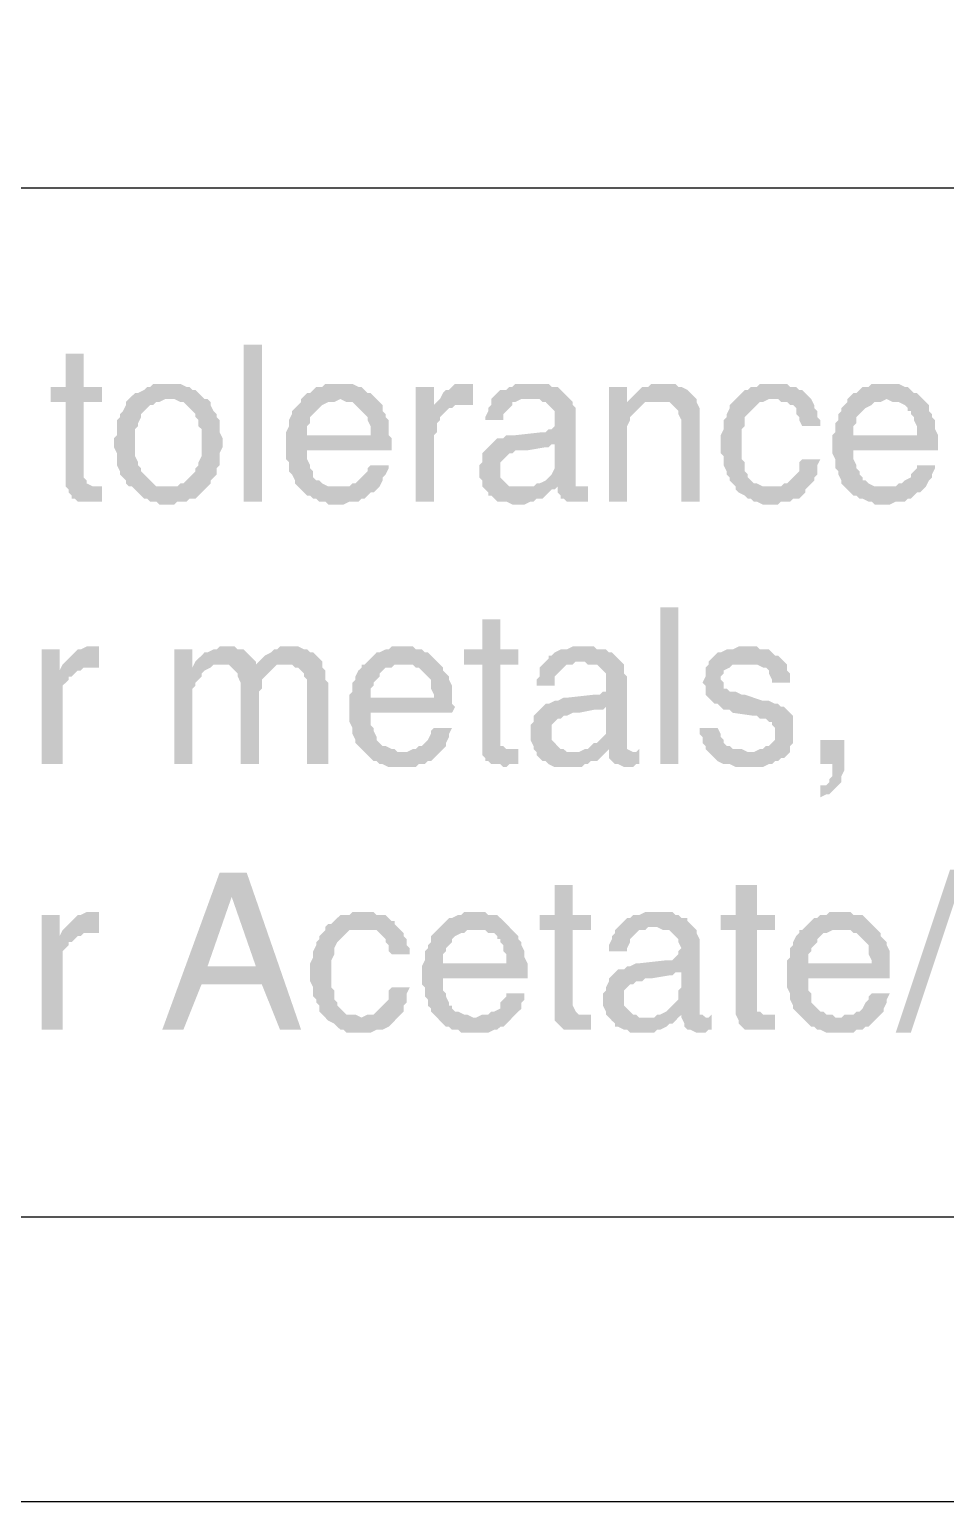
# Model space of a CAD drawing. Header units: millimetres. Extents: x 7018 to 13530, y 4187 to 5692.
# Drawn here: x 13444.07 to 13457.77, y 4951.87 to 4973.89 of the extents above; entities that cross this region are included whole.
import ezdxf

# ---------------------------------------------------------------- set-up
doc = ezdxf.new("R2010")
doc.units = ezdxf.units.MM

msp = doc.modelspace()

# ---------------------------------------------------------------- hatches: boundary and pattern name
at = {"transparency": 33554559}
for points in [[(13447.276, 4966.828), (13447.276, 4969.175), (13447.547, 4969.175), (13447.547, 4966.828)], [(13444.884, 4969.04), (13444.614, 4969.04), (13444.614, 4968.543), (13444.388, 4968.543), (13444.388, 4968.318), (13444.614, 4968.318), (13444.614, 4967.054), (13444.659, 4967.009), (13444.659, 4966.964), (13444.704, 4966.918), (13444.704, 4966.873), (13444.749, 4966.873), (13444.794, 4966.828), (13445.155, 4966.828), (13445.155, 4967.054), (13445.02, 4967.054), (13444.929, 4967.099), (13444.929, 4967.144), (13444.884, 4967.189), (13444.884, 4968.318), (13445.155, 4968.318), (13445.155, 4968.543), (13444.884, 4968.543)], [(13446.148, 4968.588), (13445.922, 4968.588), (13445.877, 4968.543), (13445.832, 4968.543), (13445.787, 4968.498), (13445.697, 4968.453), (13445.652, 4968.453), (13445.606, 4968.408), (13445.561, 4968.363), (13445.561, 4968.363), (13445.516, 4968.318), (13445.516, 4968.272), (13445.471, 4968.182), (13445.426, 4968.137), (13445.426, 4968.092), (13445.381, 4968.047), (13445.381, 4967.821), (13445.336, 4967.776), (13445.336, 4967.686), (13445.336, 4967.641), (13445.381, 4967.55), (13445.381, 4967.37), (13445.426, 4967.28), (13445.426, 4967.234), (13445.471, 4967.189), (13445.516, 4967.144), (13445.516, 4967.099), (13445.561, 4967.054), (13446.148, 4967.054), (13445.968, 4967.054), (13445.922, 4967.099), (13445.877, 4967.144), (13445.832, 4967.189), (13445.787, 4967.234), (13445.742, 4967.28), (13445.742, 4967.325), (13445.697, 4967.37), (13445.697, 4967.415), (13445.652, 4967.505), (13445.652, 4967.911), (13445.697, 4967.956), (13445.697, 4968.002), (13445.742, 4968.092), (13445.742, 4968.137), (13445.787, 4968.182), (13445.832, 4968.227), (13445.877, 4968.272), (13445.922, 4968.272), (13445.968, 4968.318), (13446.013, 4968.318), (13446.103, 4968.363), (13446.69, 4968.363), (13446.645, 4968.408), (13446.599, 4968.453), (13446.554, 4968.498), (13446.509, 4968.498), (13446.464, 4968.543), (13446.419, 4968.543), (13446.329, 4968.588), (13446.238, 4968.588)], [(13448.721, 4968.588), (13448.495, 4968.588), (13448.45, 4968.543), (13448.36, 4968.543), (13448.314, 4968.498), (13448.269, 4968.453), (13448.224, 4968.453), (13448.179, 4968.408), (13448.134, 4968.363), (13448.721, 4968.363), (13448.811, 4968.318), (13448.901, 4968.318), (13448.946, 4968.272), (13448.991, 4968.227), (13449.037, 4968.182), (13449.037, 4968.182), (13449.082, 4968.137), (13449.127, 4968.092), (13449.127, 4968.047), (13449.172, 4967.956), (13449.172, 4967.821), (13447.908, 4967.821), (13447.908, 4967.46), (13447.953, 4967.415), (13447.953, 4967.28), (13447.998, 4967.234), (13448.044, 4967.144), (13448.044, 4967.099), (13448.089, 4967.054), (13448.134, 4967.009), (13448.134, 4967.009), (13448.179, 4966.964), (13448.224, 4966.918), (13448.269, 4966.918), (13448.314, 4966.873), (13448.36, 4966.873), (13448.405, 4966.828), (13448.495, 4966.828), (13448.54, 4966.783), (13448.766, 4966.783), (13448.856, 4966.828), (13448.991, 4966.828), (13449.037, 4966.873), (13449.082, 4966.873), (13449.127, 4966.918), (13449.172, 4966.964), (13449.217, 4966.964), (13449.262, 4967.009), (13448.721, 4967.054), (13448.54, 4967.054), (13448.45, 4967.099), (13448.405, 4967.144), (13448.36, 4967.144), (13448.314, 4967.189), (13448.314, 4967.28), (13448.269, 4967.325), (13448.269, 4967.37), (13448.224, 4967.46), (13448.224, 4967.595), (13449.488, 4967.595), (13449.488, 4967.776), (13449.443, 4967.821), (13449.443, 4968.047), (13449.398, 4968.092), (13449.398, 4968.137), (13449.352, 4968.182), (13449.352, 4968.272), (13449.307, 4968.318), (13449.262, 4968.363), (13449.217, 4968.408), (13449.172, 4968.453), (13449.127, 4968.453), (13449.082, 4968.498), (13449.037, 4968.543), (13448.991, 4968.543), (13448.901, 4968.588), (13448.811, 4968.588)], [(13450.12, 4968.543), (13449.849, 4968.543), (13449.849, 4966.828), (13450.12, 4966.828), (13450.12, 4967.821), (13450.165, 4967.866), (13450.165, 4968.002), (13450.21, 4968.047), (13450.21, 4968.092), (13450.255, 4968.137), (13450.3, 4968.182), (13450.345, 4968.227), (13450.39, 4968.227), (13450.12, 4968.272)], [(13450.616, 4968.588), (13450.436, 4968.588), (13450.39, 4968.543), (13450.345, 4968.498), (13450.3, 4968.498), (13450.255, 4968.453), (13450.21, 4968.363), (13450.21, 4968.363), (13450.165, 4968.318), (13450.616, 4968.272), (13450.706, 4968.272), (13450.706, 4968.588), (13450.661, 4968.588)], [(13451.609, 4968.588), (13451.338, 4968.588), (13451.293, 4968.543), (13451.248, 4968.543), (13451.203, 4968.498), (13451.113, 4968.498), (13451.067, 4968.453), (13451.067, 4968.453), (13451.022, 4968.408), (13450.977, 4968.363), (13450.977, 4968.272), (13450.932, 4968.227), (13450.932, 4968.182), (13450.887, 4968.092), (13450.887, 4968.047), (13451.158, 4968.047), (13451.158, 4968.137), (13451.203, 4968.182), (13451.248, 4968.227), (13451.293, 4968.272), (13451.293, 4968.318), (13451.338, 4968.318), (13451.429, 4968.363), (13452.151, 4968.363), (13452.106, 4968.408), (13452.06, 4968.453), (13452.015, 4968.498), (13451.97, 4968.543), (13451.88, 4968.543), (13451.835, 4968.588), (13451.654, 4968.588)], [(13453.008, 4968.543), (13452.737, 4968.543), (13452.737, 4966.828), (13453.008, 4966.828), (13453.008, 4967.776), (13453.008, 4967.956), (13453.053, 4968.047), (13453.053, 4968.092), (13453.098, 4968.137), (13453.144, 4968.182), (13453.144, 4968.182), (13453.189, 4968.227), (13453.234, 4968.272), (13453.008, 4968.318)], [(13453.505, 4968.588), (13453.369, 4968.588), (13453.324, 4968.543), (13453.234, 4968.543), (13453.189, 4968.498), (13453.144, 4968.453), (13453.098, 4968.408), (13453.053, 4968.363), (13453.008, 4968.318), (13453.234, 4968.272), (13453.279, 4968.318), (13453.459, 4968.318), (13454.046, 4968.363), (13454.001, 4968.408), (13453.956, 4968.453), (13453.956, 4968.453), (13453.911, 4968.498), (13453.821, 4968.543), (13453.775, 4968.543), (13453.73, 4968.588), (13453.595, 4968.588)], [(13455.174, 4968.588), (13454.994, 4968.588), (13454.949, 4968.543), (13454.859, 4968.543), (13454.813, 4968.498), (13454.768, 4968.498), (13454.723, 4968.453), (13454.678, 4968.408), (13454.633, 4968.363), (13455.265, 4968.363), (13455.31, 4968.318), (13455.4, 4968.318), (13455.445, 4968.272), (13455.49, 4968.272), (13455.536, 4968.227), (13455.536, 4968.137), (13455.581, 4968.092), (13455.581, 4968.047), (13455.626, 4967.956), (13455.897, 4967.956), (13455.897, 4968.047), (13455.851, 4968.092), (13455.851, 4968.182), (13455.806, 4968.227), (13455.806, 4968.272), (13455.761, 4968.363), (13455.716, 4968.408), (13455.671, 4968.453), (13455.671, 4968.453), (13455.626, 4968.498), (13455.581, 4968.498), (13455.536, 4968.543), (13455.445, 4968.543), (13455.4, 4968.588), (13455.265, 4968.588)], [(13456.89, 4968.588), (13456.664, 4968.588), (13456.619, 4968.543), (13456.528, 4968.543), (13456.483, 4968.498), (13456.438, 4968.453), (13456.393, 4968.453), (13456.348, 4968.408), (13456.303, 4968.363), (13456.89, 4968.363), (13456.98, 4968.318), (13457.07, 4968.318), (13457.16, 4968.272), (13457.205, 4968.227), (13457.205, 4968.182), (13457.251, 4968.182), (13457.251, 4968.137), (13457.296, 4968.092), (13457.296, 4968.047), (13457.341, 4967.956), (13457.341, 4967.821), (13456.077, 4967.821), (13456.077, 4967.55), (13456.122, 4967.46), (13456.122, 4967.325), (13456.167, 4967.28), (13456.167, 4967.234), (13456.213, 4967.144), (13456.213, 4967.099), (13456.258, 4967.054), (13456.303, 4967.009), (13456.303, 4967.009), (13456.348, 4966.964), (13456.393, 4966.918), (13456.438, 4966.918), (13456.483, 4966.873), (13456.528, 4966.873), (13456.619, 4966.828), (13456.664, 4966.828), (13456.709, 4966.783), (13456.935, 4966.783), (13457.025, 4966.828), (13457.16, 4966.828), (13457.205, 4966.873), (13457.251, 4966.873), (13457.296, 4966.918), (13457.341, 4966.964), (13457.386, 4966.964), (13457.431, 4967.009), (13456.89, 4967.054), (13456.709, 4967.054), (13456.619, 4967.099), (13456.574, 4967.144), (13456.528, 4967.144), (13456.528, 4967.189), (13456.483, 4967.234), (13456.483, 4967.28), (13456.438, 4967.325), (13456.438, 4967.37), (13456.393, 4967.46), (13456.393, 4967.595), (13457.657, 4967.595), (13457.657, 4967.821), (13457.612, 4967.911), (13457.612, 4968.047), (13457.567, 4968.092), (13457.567, 4968.137), (13457.521, 4968.182), (13457.521, 4968.272), (13457.476, 4968.318), (13457.431, 4968.363), (13457.386, 4968.408), (13457.341, 4968.453), (13457.296, 4968.453), (13457.251, 4968.498), (13457.205, 4968.543), (13457.16, 4968.543), (13457.07, 4968.588), (13456.98, 4968.588)], [(13446.69, 4968.363), (13446.148, 4968.363), (13446.238, 4968.363), (13446.329, 4968.318), (13446.374, 4968.318), (13446.419, 4968.272), (13446.464, 4968.227), (13446.509, 4968.182), (13446.554, 4968.137), (13446.554, 4968.092), (13446.599, 4968.047), (13446.599, 4967.956), (13446.645, 4967.911), (13446.645, 4967.505), (13446.599, 4967.415), (13446.599, 4967.37), (13446.554, 4967.325), (13446.554, 4967.28), (13446.509, 4967.234), (13446.464, 4967.189), (13446.419, 4967.144), (13446.374, 4967.099), (13446.329, 4967.099), (13446.283, 4967.054), (13445.606, 4967.054), (13445.652, 4967.009), (13445.697, 4966.964), (13445.742, 4966.918), (13445.787, 4966.873), (13445.832, 4966.873), (13445.877, 4966.828), (13445.968, 4966.828), (13446.013, 4966.783), (13446.238, 4966.783), (13446.283, 4966.828), (13446.419, 4966.828), (13446.464, 4966.873), (13446.554, 4966.873), (13446.599, 4966.918), (13446.645, 4966.964), (13446.69, 4967.009), (13446.735, 4967.054), (13446.735, 4967.054), (13446.78, 4967.099), (13446.78, 4967.144), (13446.825, 4967.189), (13446.87, 4967.234), (13446.87, 4967.325), (13446.915, 4967.37), (13446.915, 4967.55), (13446.96, 4967.641), (13446.96, 4967.686), (13446.96, 4967.776), (13446.915, 4967.866), (13446.915, 4968.047), (13446.87, 4968.092), (13446.87, 4968.137), (13446.825, 4968.182), (13446.78, 4968.272), (13446.78, 4968.318), (13446.735, 4968.363)], [(13448.134, 4968.363), (13448.134, 4968.318), (13448.089, 4968.272), (13448.044, 4968.227), (13447.998, 4968.182), (13447.998, 4968.137), (13447.953, 4968.047), (13447.953, 4967.956), (13447.908, 4967.866), (13447.908, 4967.821), (13448.224, 4967.821), (13448.224, 4967.956), (13448.269, 4968.002), (13448.269, 4968.092), (13448.314, 4968.137), (13448.36, 4968.182), (13448.36, 4968.182), (13448.405, 4968.227), (13448.45, 4968.272), (13448.54, 4968.318), (13448.63, 4968.318), (13448.721, 4968.363)], [(13450.165, 4968.318), (13450.12, 4968.272), (13450.39, 4968.227), (13450.436, 4968.272), (13450.616, 4968.272)], [(13452.151, 4968.363), (13451.564, 4968.363), (13451.699, 4968.363), (13451.744, 4968.318), (13451.79, 4968.318), (13451.835, 4968.272), (13451.88, 4968.227), (13451.925, 4968.182), (13451.925, 4967.956), (13451.88, 4967.911), (13451.835, 4967.911), (13451.79, 4967.866), (13451.744, 4967.866), (13451.338, 4967.821), (13451.203, 4967.821), (13451.158, 4967.776), (13451.067, 4967.776), (13451.022, 4967.731), (13451.925, 4967.686), (13451.925, 4967.415), (13451.925, 4967.325), (13451.88, 4967.234), (13451.835, 4967.189), (13451.79, 4967.144), (13451.79, 4967.144), (13451.699, 4967.099), (13451.654, 4967.099), (13451.609, 4967.054), (13451.429, 4967.054), (13450.887, 4967.009), (13450.932, 4966.964), (13450.932, 4966.918), (13450.977, 4966.918), (13451.022, 4966.873), (13451.067, 4966.828), (13451.203, 4966.828), (13451.293, 4966.783), (13451.474, 4966.783), (13451.564, 4966.828), (13451.609, 4966.828), (13451.654, 4966.873), (13451.744, 4966.873), (13451.79, 4966.918), (13451.835, 4966.964), (13451.88, 4967.009), (13451.925, 4967.009), (13451.97, 4967.054), (13452.241, 4967.054), (13452.241, 4968.227), (13452.196, 4968.272), (13452.196, 4968.318)], [(13454.046, 4968.363), (13453.459, 4968.318), (13453.64, 4968.318), (13453.685, 4968.272), (13453.73, 4968.227), (13453.73, 4968.227), (13453.775, 4968.182), (13453.775, 4968.137), (13453.821, 4968.047), (13453.821, 4966.828), (13454.091, 4966.828), (13454.091, 4968.227), (13454.046, 4968.318)], [(13454.633, 4968.363), (13454.588, 4968.318), (13454.543, 4968.272), (13454.543, 4968.227), (13454.498, 4968.137), (13454.498, 4968.092), (13454.452, 4968.047), (13454.452, 4967.911), (13454.407, 4967.821), (13454.407, 4967.55), (13454.452, 4967.505), (13454.452, 4967.37), (13454.498, 4967.28), (13454.498, 4967.234), (13454.543, 4967.189), (13454.543, 4967.144), (13454.588, 4967.099), (13454.633, 4967.054), (13455.174, 4967.054), (13455.039, 4967.054), (13454.949, 4967.099), (13454.904, 4967.099), (13454.859, 4967.144), (13454.813, 4967.189), (13454.813, 4967.234), (13454.768, 4967.28), (13454.768, 4967.415), (13454.723, 4967.46), (13454.723, 4967.911), (13454.768, 4967.956), (13454.768, 4968.092), (13454.813, 4968.137), (13454.859, 4968.182), (13454.859, 4968.182), (13454.904, 4968.227), (13454.949, 4968.272), (13454.994, 4968.318), (13455.039, 4968.318), (13455.129, 4968.363), (13455.174, 4968.363)], [(13456.303, 4968.363), (13456.303, 4968.318), (13456.258, 4968.272), (13456.213, 4968.227), (13456.213, 4968.182), (13456.167, 4968.137), (13456.167, 4968.047), (13456.122, 4968.002), (13456.122, 4967.866), (13456.077, 4967.821), (13456.393, 4967.821), (13456.393, 4967.956), (13456.438, 4968.002), (13456.438, 4968.092), (13456.483, 4968.137), (13456.528, 4968.182), (13456.528, 4968.182), (13456.574, 4968.227), (13456.664, 4968.272), (13456.709, 4968.318), (13456.799, 4968.318), (13456.89, 4968.363)], [(13451.022, 4967.731), (13450.977, 4967.686), (13450.932, 4967.641), (13450.932, 4967.641), (13450.887, 4967.595), (13450.842, 4967.55), (13450.842, 4967.415), (13450.797, 4967.37), (13450.797, 4967.28), (13450.797, 4967.189), (13450.842, 4967.144), (13450.842, 4967.054), (13450.887, 4967.009), (13451.429, 4967.054), (13451.248, 4967.054), (13451.203, 4967.099), (13451.158, 4967.144), (13451.113, 4967.189), (13451.113, 4967.415), (13451.158, 4967.46), (13451.203, 4967.505), (13451.248, 4967.55), (13451.293, 4967.55), (13451.338, 4967.595), (13451.519, 4967.595), (13451.79, 4967.641), (13451.835, 4967.641), (13451.88, 4967.686), (13451.925, 4967.686)], [(13449.443, 4967.37), (13449.172, 4967.37), (13449.127, 4967.325), (13449.127, 4967.28), (13449.082, 4967.234), (13449.037, 4967.189), (13448.991, 4967.144), (13448.946, 4967.099), (13448.901, 4967.099), (13448.856, 4967.054), (13448.721, 4967.054), (13449.262, 4967.009), (13449.307, 4967.054), (13449.352, 4967.144), (13449.352, 4967.189), (13449.398, 4967.234), (13449.443, 4967.325)], [(13455.897, 4967.46), (13455.626, 4967.46), (13455.581, 4967.415), (13455.581, 4967.28), (13455.536, 4967.234), (13455.49, 4967.189), (13455.445, 4967.144), (13455.4, 4967.099), (13455.355, 4967.099), (13455.31, 4967.054), (13454.633, 4967.054), (13454.633, 4967.009), (13454.678, 4966.964), (13454.768, 4966.918), (13454.813, 4966.873), (13454.859, 4966.873), (13454.904, 4966.828), (13454.949, 4966.828), (13455.039, 4966.783), (13455.265, 4966.783), (13455.31, 4966.828), (13455.445, 4966.828), (13455.49, 4966.873), (13455.581, 4966.873), (13455.626, 4966.918), (13455.671, 4966.964), (13455.671, 4967.009), (13455.716, 4967.054), (13455.761, 4967.099), (13455.806, 4967.144), (13455.806, 4967.189), (13455.851, 4967.234), (13455.851, 4967.37)], [(13457.612, 4967.37), (13457.341, 4967.37), (13457.341, 4967.325), (13457.296, 4967.28), (13457.251, 4967.234), (13457.251, 4967.189), (13457.16, 4967.144), (13457.115, 4967.099), (13457.07, 4967.099), (13457.025, 4967.054), (13456.89, 4967.054), (13457.431, 4967.009), (13457.476, 4967.054), (13457.521, 4967.144), (13457.567, 4967.189), (13457.567, 4967.234), (13457.612, 4967.325)], [(13452.421, 4967.054), (13452.331, 4967.054), (13451.97, 4967.009), (13451.97, 4966.964), (13452.015, 4966.918), (13452.015, 4966.873), (13452.06, 4966.873), (13452.106, 4966.828), (13452.421, 4966.828)], [(13452.241, 4967.054), (13451.97, 4967.054), (13451.97, 4967.009), (13452.331, 4967.054), (13452.331, 4967.054)], [(13453.505, 4962.902), (13453.505, 4965.249), (13453.775, 4965.249), (13453.775, 4962.902)], [(13451.113, 4965.068), (13450.842, 4965.068), (13450.842, 4964.617), (13450.571, 4964.617), (13450.571, 4964.391), (13450.842, 4964.391), (13450.842, 4963.037), (13450.887, 4962.992), (13450.887, 4962.947), (13450.932, 4962.947), (13450.977, 4962.902), (13451.113, 4962.902), (13451.158, 4962.857), (13451.203, 4962.857), (13451.248, 4962.902), (13451.383, 4962.902), (13451.383, 4963.127), (13451.203, 4963.127), (13451.158, 4963.172), (13451.113, 4963.172), (13451.113, 4964.391), (13451.383, 4964.391), (13451.383, 4964.617), (13451.113, 4964.617)], [(13444.523, 4964.617), (13444.253, 4964.617), (13444.253, 4962.902), (13444.568, 4962.902), (13444.568, 4964.075), (13444.614, 4964.12), (13444.659, 4964.165), (13444.659, 4964.211), (13444.704, 4964.211), (13444.749, 4964.256), (13444.794, 4964.301), (13444.523, 4964.301)], [(13445.02, 4964.662), (13444.929, 4964.662), (13444.839, 4964.617), (13444.794, 4964.617), (13444.749, 4964.572), (13444.704, 4964.526), (13444.659, 4964.481), (13444.614, 4964.436), (13444.614, 4964.436), (13444.568, 4964.391), (13445.02, 4964.346), (13445.11, 4964.346), (13445.11, 4964.662), (13445.065, 4964.662)], [(13446.509, 4964.617), (13446.238, 4964.617), (13446.238, 4962.902), (13446.509, 4962.902), (13446.509, 4964.03), (13446.554, 4964.075), (13446.554, 4964.12), (13446.599, 4964.165), (13446.645, 4964.211), (13446.645, 4964.256), (13446.69, 4964.301), (13446.78, 4964.346), (13446.509, 4964.346)], [(13447.006, 4964.662), (13446.915, 4964.662), (13446.87, 4964.617), (13446.825, 4964.617), (13446.735, 4964.572), (13446.69, 4964.572), (13446.645, 4964.526), (13446.599, 4964.481), (13446.554, 4964.436), (13446.509, 4964.346), (13446.78, 4964.346), (13446.825, 4964.391), (13446.96, 4964.391), (13447.457, 4964.436), (13447.412, 4964.481), (13447.367, 4964.526), (13447.367, 4964.526), (13447.321, 4964.572), (13447.276, 4964.617), (13447.186, 4964.617), (13447.141, 4964.662), (13447.096, 4964.662)], [(13447.953, 4964.662), (13447.818, 4964.662), (13447.773, 4964.617), (13447.728, 4964.617), (13447.683, 4964.572), (13447.592, 4964.526), (13447.547, 4964.481), (13447.502, 4964.436), (13447.457, 4964.391), (13447.051, 4964.391), (13447.096, 4964.346), (13447.141, 4964.301), (13447.141, 4964.301), (13447.186, 4964.256), (13447.186, 4964.211), (13447.231, 4964.12), (13447.231, 4962.902), (13447.502, 4962.902), (13447.502, 4963.985), (13447.547, 4964.03), (13447.547, 4964.165), (13447.592, 4964.211), (13447.637, 4964.256), (13447.637, 4964.256), (13447.683, 4964.301), (13447.728, 4964.346), (13447.773, 4964.391), (13447.908, 4964.391), (13448.45, 4964.436), (13448.405, 4964.481), (13448.36, 4964.526), (13448.36, 4964.526), (13448.314, 4964.572), (13448.269, 4964.572), (13448.224, 4964.617), (13448.179, 4964.617), (13448.089, 4964.662), (13448.044, 4964.662)], [(13449.668, 4964.662), (13449.488, 4964.662), (13449.443, 4964.617), (13449.398, 4964.617), (13449.307, 4964.572), (13449.262, 4964.572), (13449.217, 4964.526), (13449.172, 4964.481), (13449.127, 4964.436), (13449.082, 4964.391), (13449.804, 4964.391), (13449.849, 4964.346), (13449.894, 4964.346), (13449.939, 4964.301), (13449.984, 4964.256), (13449.984, 4964.256), (13450.029, 4964.211), (13450.075, 4964.165), (13450.075, 4964.03), (13450.12, 4963.94), (13450.12, 4963.895), (13449.172, 4963.895), (13448.856, 4963.849), (13448.856, 4963.534), (13448.901, 4963.443), (13448.901, 4963.353), (13448.946, 4963.263), (13448.946, 4963.218), (13448.991, 4963.172), (13449.037, 4963.127), (13449.082, 4963.082), (13449.082, 4963.082), (13449.127, 4963.037), (13449.172, 4962.992), (13449.217, 4962.947), (13449.262, 4962.947), (13449.307, 4962.902), (13449.352, 4962.902), (13449.443, 4962.857), (13449.849, 4962.857), (13449.894, 4962.902), (13449.984, 4962.902), (13450.029, 4962.947), (13450.075, 4962.947), (13450.12, 4962.992), (13450.165, 4963.037), (13450.21, 4963.082), (13449.578, 4963.082), (13449.533, 4963.127), (13449.488, 4963.127), (13449.398, 4963.172), (13449.352, 4963.172), (13449.307, 4963.218), (13449.262, 4963.263), (13449.262, 4963.308), (13449.217, 4963.398), (13449.217, 4963.443), (13449.172, 4963.488), (13449.172, 4963.669), (13450.39, 4963.669), (13450.436, 4963.759), (13450.39, 4963.804), (13450.39, 4964.075), (13450.345, 4964.165), (13450.345, 4964.211), (13450.3, 4964.256), (13450.255, 4964.301), (13450.255, 4964.346), (13450.21, 4964.391), (13450.165, 4964.436), (13450.12, 4964.481), (13450.075, 4964.526), (13450.029, 4964.572), (13449.984, 4964.572), (13449.939, 4964.617), (13449.849, 4964.617), (13449.804, 4964.662), (13449.714, 4964.662)], [(13452.376, 4964.662), (13452.196, 4964.662), (13452.106, 4964.617), (13452.015, 4964.617), (13451.925, 4964.572), (13451.88, 4964.526), (13451.835, 4964.526), (13451.835, 4964.481), (13451.79, 4964.436), (13451.744, 4964.391), (13451.699, 4964.346), (13451.699, 4964.211), (13451.654, 4964.165), (13451.654, 4964.075), (13451.925, 4964.075), (13451.925, 4964.211), (13451.97, 4964.256), (13452.015, 4964.301), (13452.06, 4964.346), (13452.06, 4964.346), (13452.106, 4964.391), (13452.196, 4964.391), (13452.241, 4964.436), (13452.918, 4964.436), (13452.873, 4964.481), (13452.828, 4964.526), (13452.782, 4964.572), (13452.737, 4964.572), (13452.692, 4964.617), (13452.557, 4964.617), (13452.512, 4964.662), (13452.421, 4964.662)], [(13454.813, 4964.662), (13454.678, 4964.662), (13454.588, 4964.617), (13454.498, 4964.617), (13454.407, 4964.572), (13454.362, 4964.572), (13454.317, 4964.526), (13454.272, 4964.481), (13454.227, 4964.436), (13454.227, 4964.391), (13454.182, 4964.346), (13454.182, 4964.211), (13454.136, 4964.12), (13454.182, 4964.075), (13454.182, 4963.94), (13454.227, 4963.895), (13454.272, 4963.849), (13454.317, 4963.804), (13454.362, 4963.804), (13454.407, 4963.759), (13454.452, 4963.714), (13454.543, 4963.714), (13454.588, 4963.669), (13454.904, 4963.624), (13454.949, 4963.624), (13454.994, 4963.579), (13455.084, 4963.579), (13455.129, 4963.534), (13455.174, 4963.534), (13455.174, 4963.488), (13455.22, 4963.443), (13455.22, 4963.263), (13455.174, 4963.218), (13455.129, 4963.172), (13455.084, 4963.172), (13455.039, 4963.127), (13454.994, 4963.127), (13454.904, 4963.082), (13454.227, 4963.082), (13454.272, 4963.037), (13454.317, 4962.992), (13454.317, 4962.992), (13454.362, 4962.947), (13454.452, 4962.902), (13454.543, 4962.902), (13454.633, 4962.857), (13455.039, 4962.857), (13455.129, 4962.902), (13455.174, 4962.902), (13455.22, 4962.947), (13455.265, 4962.947), (13455.31, 4962.992), (13455.355, 4962.992), (13455.4, 4963.037), (13455.445, 4963.082), (13455.445, 4963.172), (13455.49, 4963.218), (13455.49, 4963.398), (13455.49, 4963.624), (13455.445, 4963.669), (13455.4, 4963.714), (13455.4, 4963.714), (13455.355, 4963.759), (13455.31, 4963.759), (13455.265, 4963.804), (13455.22, 4963.804), (13455.129, 4963.849), (13455.039, 4963.849), (13454.768, 4963.94), (13454.723, 4963.94), (13454.633, 4963.985), (13454.543, 4963.985), (13454.498, 4964.03), (13454.452, 4964.03), (13454.452, 4964.12), (13454.407, 4964.165), (13454.407, 4964.211), (13454.452, 4964.256), (13454.452, 4964.301), (13454.543, 4964.346), (13454.543, 4964.346), (13454.588, 4964.391), (13454.813, 4964.391), (13455.355, 4964.436), (13455.31, 4964.481), (13455.265, 4964.526), (13455.22, 4964.526), (13455.174, 4964.572), (13455.129, 4964.617), (13454.994, 4964.617), (13454.949, 4964.662), (13454.859, 4964.662)], [(13444.568, 4964.391), (13444.523, 4964.301), (13444.839, 4964.301), (13444.884, 4964.346), (13445.02, 4964.346)], [(13448.45, 4964.436), (13447.908, 4964.391), (13447.998, 4964.391), (13448.044, 4964.346), (13448.089, 4964.346), (13448.134, 4964.301), (13448.179, 4964.256), (13448.179, 4964.211), (13448.224, 4964.165), (13448.224, 4962.902), (13448.54, 4962.902), (13448.54, 4964.12), (13448.495, 4964.165), (13448.495, 4964.301), (13448.45, 4964.346)], [(13449.082, 4964.391), (13449.037, 4964.391), (13449.037, 4964.346), (13448.991, 4964.301), (13448.946, 4964.211), (13448.946, 4964.165), (13448.901, 4964.12), (13448.901, 4963.985), (13448.856, 4963.94), (13448.856, 4963.849), (13449.172, 4963.895), (13449.172, 4964.03), (13449.217, 4964.075), (13449.217, 4964.12), (13449.262, 4964.165), (13449.307, 4964.211), (13449.307, 4964.256), (13449.352, 4964.301), (13449.398, 4964.346), (13449.488, 4964.346), (13449.533, 4964.391), (13449.668, 4964.391)], [(13452.918, 4964.436), (13452.331, 4964.436), (13452.376, 4964.436), (13452.421, 4964.391), (13452.557, 4964.391), (13452.602, 4964.346), (13452.647, 4964.301), (13452.692, 4964.256), (13452.692, 4964.12), (13452.692, 4963.985), (13452.647, 4963.985), (13452.602, 4963.94), (13452.512, 4963.94), (13452.106, 4963.895), (13452.06, 4963.895), (13451.97, 4963.849), (13451.925, 4963.849), (13451.835, 4963.804), (13451.79, 4963.804), (13452.692, 4963.759), (13452.692, 4963.488), (13452.692, 4963.353), (13452.647, 4963.308), (13452.602, 4963.263), (13452.557, 4963.218), (13452.512, 4963.218), (13452.467, 4963.172), (13452.421, 4963.127), (13452.376, 4963.127), (13452.286, 4963.082), (13451.654, 4963.082), (13451.654, 4963.037), (13451.699, 4962.992), (13451.744, 4962.947), (13451.79, 4962.947), (13451.835, 4962.902), (13451.925, 4962.857), (13452.331, 4962.857), (13452.376, 4962.902), (13452.421, 4962.902), (13452.467, 4962.947), (13452.557, 4962.947), (13452.602, 4962.992), (13452.647, 4963.037), (13452.692, 4963.082), (13452.737, 4963.127), (13453.008, 4963.127), (13453.008, 4964.211), (13452.963, 4964.256), (13452.963, 4964.391)], [(13455.355, 4964.436), (13454.813, 4964.391), (13454.949, 4964.391), (13455.039, 4964.346), (13455.084, 4964.346), (13455.129, 4964.301), (13455.129, 4964.256), (13455.174, 4964.165), (13455.174, 4964.12), (13455.445, 4964.12), (13455.445, 4964.256), (13455.4, 4964.301), (13455.4, 4964.391)], [(13451.79, 4963.804), (13451.744, 4963.759), (13451.699, 4963.714), (13451.699, 4963.714), (13451.654, 4963.669), (13451.609, 4963.624), (13451.609, 4963.534), (13451.564, 4963.488), (13451.564, 4963.263), (13451.609, 4963.172), (13451.609, 4963.127), (13451.654, 4963.082), (13452.151, 4963.082), (13452.106, 4963.082), (13452.06, 4963.127), (13452.015, 4963.127), (13451.97, 4963.172), (13451.925, 4963.218), (13451.88, 4963.263), (13451.88, 4963.398), (13451.88, 4963.488), (13451.925, 4963.534), (13451.97, 4963.579), (13452.015, 4963.579), (13452.06, 4963.624), (13452.106, 4963.624), (13452.196, 4963.669), (13452.286, 4963.669), (13452.512, 4963.714), (13452.647, 4963.714), (13452.692, 4963.759)], [(13450.39, 4963.443), (13450.12, 4963.443), (13450.075, 4963.398), (13450.075, 4963.353), (13450.029, 4963.263), (13449.984, 4963.218), (13449.939, 4963.172), (13449.894, 4963.172), (13449.849, 4963.127), (13449.804, 4963.127), (13449.714, 4963.082), (13449.668, 4963.082), (13450.21, 4963.082), (13450.255, 4963.127), (13450.3, 4963.172), (13450.3, 4963.218), (13450.345, 4963.308), (13450.345, 4963.353)], [(13454.362, 4963.443), (13454.091, 4963.443), (13454.091, 4963.353), (13454.136, 4963.308), (13454.136, 4963.218), (13454.182, 4963.172), (13454.182, 4963.127), (13454.227, 4963.082), (13454.813, 4963.082), (13454.723, 4963.127), (13454.588, 4963.127), (13454.543, 4963.172), (13454.498, 4963.172), (13454.452, 4963.218), (13454.452, 4963.263), (13454.407, 4963.308), (13454.407, 4963.353)], [(13456.258, 4963.263), (13455.897, 4963.263), (13455.897, 4962.902), (13456.077, 4962.902), (13456.077, 4962.721), (13456.032, 4962.676), (13456.032, 4962.631), (13455.987, 4962.586), (13455.897, 4962.586), (13455.897, 4962.405), (13455.897, 4962.405), (13455.987, 4962.45), (13456.032, 4962.45), (13456.077, 4962.495), (13456.122, 4962.541), (13456.167, 4962.586), (13456.213, 4962.631), (13456.213, 4962.721), (13456.258, 4962.811), (13456.258, 4962.947)], [(13453.189, 4963.127), (13453.144, 4963.082), (13452.737, 4963.082), (13452.737, 4962.992), (13452.782, 4962.947), (13452.782, 4962.947), (13452.828, 4962.902), (13452.873, 4962.902), (13452.963, 4962.857), (13453.098, 4962.857), (13453.144, 4962.902), (13453.189, 4962.902)], [(13453.008, 4963.127), (13452.737, 4963.127), (13452.737, 4963.082), (13453.098, 4963.082)], [(13447.321, 4961.277), (13446.915, 4961.277), (13446.058, 4958.93), (13446.374, 4958.93), (13446.645, 4959.607), (13447.547, 4959.607), (13446.735, 4959.878), (13447.096, 4960.916)], [(13447.321, 4961.277), (13447.096, 4960.916), (13447.457, 4959.878), (13446.735, 4959.878), (13447.547, 4959.607), (13447.818, 4958.93), (13448.134, 4958.93)], [(13458.063, 4961.322), (13457.251, 4958.885), (13457.025, 4958.885), (13457.837, 4961.322)], [(13452.196, 4961.096), (13451.925, 4961.096), (13451.925, 4960.645), (13451.699, 4960.645), (13451.699, 4960.419), (13451.925, 4960.419), (13451.925, 4959.065), (13451.97, 4959.02), (13452.015, 4958.975), (13452.015, 4958.975), (13452.06, 4958.93), (13452.467, 4958.93), (13452.467, 4959.156), (13452.286, 4959.156), (13452.241, 4959.201), (13452.241, 4959.201), (13452.196, 4959.291), (13452.196, 4960.419), (13452.467, 4960.419), (13452.467, 4960.645), (13452.196, 4960.645)], [(13454.949, 4961.096), (13454.633, 4961.096), (13454.633, 4960.645), (13454.407, 4960.645), (13454.407, 4960.419), (13454.633, 4960.419), (13454.633, 4959.156), (13454.678, 4959.065), (13454.678, 4959.02), (13454.723, 4958.975), (13454.723, 4958.975), (13454.768, 4958.93), (13455.22, 4958.93), (13455.22, 4959.156), (13455.039, 4959.156), (13454.994, 4959.201), (13454.949, 4959.201), (13454.949, 4960.419), (13455.22, 4960.419), (13455.22, 4960.645), (13454.949, 4960.645)], [(13444.523, 4960.645), (13444.253, 4960.645), (13444.253, 4958.93), (13444.568, 4958.93), (13444.568, 4960.103), (13444.614, 4960.149), (13444.659, 4960.194), (13444.659, 4960.239), (13444.704, 4960.239), (13444.749, 4960.284), (13444.794, 4960.329), (13444.523, 4960.329)], [(13445.02, 4960.69), (13444.929, 4960.69), (13444.839, 4960.645), (13444.794, 4960.645), (13444.749, 4960.6), (13444.704, 4960.555), (13444.659, 4960.51), (13444.614, 4960.465), (13444.614, 4960.465), (13444.568, 4960.419), (13445.02, 4960.374), (13445.11, 4960.374), (13445.11, 4960.69), (13445.065, 4960.69)], [(13449.037, 4960.69), (13448.901, 4960.69), (13448.856, 4960.645), (13448.721, 4960.645), (13448.675, 4960.6), (13448.63, 4960.555), (13448.585, 4960.51), (13448.54, 4960.51), (13448.495, 4960.465), (13448.495, 4960.419), (13449.262, 4960.419), (13449.307, 4960.374), (13449.352, 4960.329), (13449.398, 4960.284), (13449.398, 4960.239), (13449.443, 4960.194), (13449.443, 4960.103), (13449.488, 4960.058), (13449.759, 4960.058), (13449.759, 4960.149), (13449.714, 4960.194), (13449.714, 4960.284), (13449.668, 4960.329), (13449.668, 4960.374), (13449.623, 4960.419), (13449.578, 4960.465), (13449.533, 4960.51), (13449.533, 4960.555), (13449.488, 4960.555), (13449.443, 4960.6), (13449.398, 4960.645), (13449.262, 4960.645), (13449.217, 4960.69), (13449.127, 4960.69)], [(13450.752, 4960.69), (13450.571, 4960.69), (13450.526, 4960.645), (13450.481, 4960.645), (13450.39, 4960.6), (13450.345, 4960.6), (13450.3, 4960.555), (13450.255, 4960.51), (13450.21, 4960.465), (13450.165, 4960.419), (13450.887, 4960.419), (13450.932, 4960.374), (13451.022, 4960.374), (13451.067, 4960.329), (13451.067, 4960.284), (13451.113, 4960.284), (13451.113, 4960.239), (13451.158, 4960.194), (13451.158, 4960.103), (13451.203, 4960.058), (13451.203, 4959.923), (13450.255, 4959.923), (13449.939, 4959.878), (13449.939, 4959.607), (13449.984, 4959.562), (13449.984, 4959.427), (13450.029, 4959.381), (13450.029, 4959.291), (13450.075, 4959.246), (13450.075, 4959.201), (13450.12, 4959.156), (13450.165, 4959.111), (13450.165, 4959.111), (13450.21, 4959.065), (13450.255, 4959.02), (13450.3, 4958.975), (13450.345, 4958.975), (13450.39, 4958.93), (13450.481, 4958.93), (13450.526, 4958.885), (13450.932, 4958.885), (13451.022, 4958.93), (13451.067, 4958.93), (13451.113, 4958.975), (13451.158, 4958.975), (13451.203, 4959.02), (13451.248, 4959.065), (13451.293, 4959.111), (13450.706, 4959.111), (13450.616, 4959.156), (13450.571, 4959.156), (13450.481, 4959.201), (13450.436, 4959.201), (13450.39, 4959.246), (13450.39, 4959.291), (13450.345, 4959.291), (13450.345, 4959.336), (13450.3, 4959.427), (13450.3, 4959.472), (13450.255, 4959.517), (13450.255, 4959.697), (13451.519, 4959.697), (13451.519, 4959.923), (13451.474, 4960.013), (13451.474, 4960.103), (13451.429, 4960.194), (13451.429, 4960.239), (13451.383, 4960.284), (13451.383, 4960.329), (13451.338, 4960.374), (13451.293, 4960.419), (13451.248, 4960.465), (13451.203, 4960.51), (13451.158, 4960.555), (13451.113, 4960.6), (13451.067, 4960.645), (13450.932, 4960.645), (13450.887, 4960.69), (13450.842, 4960.69)], [(13453.459, 4960.69), (13453.279, 4960.69), (13453.189, 4960.645), (13453.098, 4960.645), (13453.053, 4960.6), (13453.008, 4960.6), (13452.963, 4960.555), (13452.918, 4960.51), (13452.873, 4960.465), (13452.828, 4960.419), (13452.828, 4960.374), (13452.782, 4960.329), (13452.782, 4960.284), (13452.737, 4960.194), (13452.737, 4960.103), (13453.008, 4960.103), (13453.008, 4960.149), (13453.053, 4960.239), (13453.053, 4960.284), (13453.098, 4960.329), (13453.144, 4960.374), (13453.144, 4960.374), (13453.189, 4960.419), (13453.279, 4960.419), (13453.324, 4960.465), (13454.001, 4960.465), (13453.956, 4960.51), (13453.911, 4960.555), (13453.911, 4960.6), (13453.821, 4960.6), (13453.775, 4960.645), (13453.73, 4960.645), (13453.685, 4960.69), (13453.55, 4960.69)], [(13456.213, 4960.69), (13456.032, 4960.69), (13455.987, 4960.645), (13455.897, 4960.645), (13455.851, 4960.6), (13455.806, 4960.6), (13455.761, 4960.555), (13455.716, 4960.51), (13455.671, 4960.465), (13455.626, 4960.419), (13456.348, 4960.419), (13456.393, 4960.374), (13456.438, 4960.374), (13456.483, 4960.329), (13456.528, 4960.284), (13456.528, 4960.284), (13456.574, 4960.239), (13456.619, 4960.194), (13456.619, 4960.058), (13456.664, 4959.968), (13456.664, 4959.923), (13455.716, 4959.923), (13455.4, 4959.878), (13455.4, 4959.562), (13455.445, 4959.472), (13455.445, 4959.381), (13455.49, 4959.291), (13455.49, 4959.246), (13455.536, 4959.201), (13455.581, 4959.156), (13455.626, 4959.111), (13455.626, 4959.111), (13455.671, 4959.065), (13455.716, 4959.02), (13455.761, 4958.975), (13455.806, 4958.975), (13455.851, 4958.93), (13455.897, 4958.93), (13455.987, 4958.885), (13456.393, 4958.885), (13456.438, 4958.93), (13456.528, 4958.93), (13456.574, 4958.975), (13456.619, 4958.975), (13456.664, 4959.02), (13456.709, 4959.065), (13456.754, 4959.111), (13456.122, 4959.111), (13456.077, 4959.156), (13455.987, 4959.156), (13455.942, 4959.201), (13455.897, 4959.201), (13455.851, 4959.246), (13455.806, 4959.291), (13455.806, 4959.291), (13455.761, 4959.336), (13455.761, 4959.472), (13455.716, 4959.517), (13455.716, 4959.697), (13456.935, 4959.697), (13456.935, 4960.103), (13456.89, 4960.194), (13456.89, 4960.239), (13456.844, 4960.284), (13456.799, 4960.329), (13456.799, 4960.374), (13456.754, 4960.419), (13456.709, 4960.465), (13456.664, 4960.51), (13456.619, 4960.555), (13456.574, 4960.6), (13456.528, 4960.645), (13456.393, 4960.645), (13456.348, 4960.69), (13456.258, 4960.69)], [(13444.568, 4960.419), (13444.523, 4960.329), (13444.839, 4960.329), (13444.884, 4960.374), (13445.02, 4960.374)], [(13448.495, 4960.419), (13448.45, 4960.374), (13448.405, 4960.329), (13448.405, 4960.284), (13448.36, 4960.239), (13448.36, 4960.194), (13448.314, 4960.103), (13448.314, 4960.013), (13448.269, 4959.923), (13448.269, 4959.652), (13448.314, 4959.562), (13448.314, 4959.427), (13448.36, 4959.381), (13448.36, 4959.336), (13448.405, 4959.291), (13448.405, 4959.201), (13448.45, 4959.156), (13448.495, 4959.111), (13449.037, 4959.111), (13448.946, 4959.156), (13448.811, 4959.156), (13448.766, 4959.201), (13448.721, 4959.246), (13448.675, 4959.291), (13448.675, 4959.336), (13448.63, 4959.381), (13448.63, 4959.517), (13448.585, 4959.562), (13448.585, 4959.968), (13448.63, 4960.058), (13448.63, 4960.149), (13448.675, 4960.239), (13448.721, 4960.284), (13448.721, 4960.284), (13448.766, 4960.329), (13448.811, 4960.374), (13448.856, 4960.419), (13449.037, 4960.419)], [(13450.165, 4960.419), (13450.165, 4960.419), (13450.12, 4960.374), (13450.075, 4960.329), (13450.075, 4960.239), (13450.029, 4960.194), (13450.029, 4960.149), (13449.984, 4960.103), (13449.984, 4959.968), (13449.939, 4959.878), (13450.255, 4959.923), (13450.255, 4960.058), (13450.3, 4960.103), (13450.3, 4960.149), (13450.345, 4960.194), (13450.39, 4960.239), (13450.39, 4960.284), (13450.436, 4960.329), (13450.526, 4960.374), (13450.571, 4960.374), (13450.616, 4960.419), (13450.752, 4960.419)], [(13454.001, 4960.465), (13453.414, 4960.465), (13453.459, 4960.465), (13453.55, 4960.419), (13453.64, 4960.419), (13453.685, 4960.374), (13453.73, 4960.329), (13453.775, 4960.284), (13453.775, 4960.239), (13453.821, 4960.149), (13453.821, 4960.149), (13453.775, 4960.103), (13453.775, 4960.058), (13453.73, 4960.013), (13453.685, 4959.968), (13453.595, 4959.968), (13453.189, 4959.923), (13453.144, 4959.923), (13453.053, 4959.878), (13453.008, 4959.878), (13452.963, 4959.833), (13452.873, 4959.833), (13453.821, 4959.788), (13453.821, 4959.562), (13453.775, 4959.517), (13453.775, 4959.381), (13453.73, 4959.336), (13453.685, 4959.291), (13453.64, 4959.246), (13453.64, 4959.246), (13453.595, 4959.201), (13453.505, 4959.156), (13453.459, 4959.156), (13453.414, 4959.111), (13452.737, 4959.111), (13452.782, 4959.065), (13452.828, 4959.02), (13452.828, 4958.975), (13452.873, 4958.975), (13452.963, 4958.93), (13453.008, 4958.93), (13453.053, 4958.885), (13453.414, 4958.885), (13453.459, 4958.93), (13453.505, 4958.93), (13453.595, 4958.975), (13453.64, 4959.02), (13453.685, 4959.02), (13453.73, 4959.065), (13453.775, 4959.111), (13453.821, 4959.156), (13454.136, 4959.156), (13454.091, 4959.156), (13454.091, 4960.284), (13454.046, 4960.374), (13454.046, 4960.419)], [(13455.626, 4960.419), (13455.581, 4960.419), (13455.581, 4960.374), (13455.536, 4960.329), (13455.49, 4960.239), (13455.49, 4960.194), (13455.445, 4960.149), (13455.445, 4960.013), (13455.4, 4959.968), (13455.4, 4959.878), (13455.716, 4959.923), (13455.716, 4960.058), (13455.761, 4960.103), (13455.761, 4960.149), (13455.806, 4960.194), (13455.851, 4960.239), (13455.851, 4960.284), (13455.897, 4960.329), (13455.942, 4960.374), (13455.987, 4960.374), (13456.077, 4960.419), (13456.213, 4960.419)], [(13452.873, 4959.833), (13452.828, 4959.788), (13452.782, 4959.742), (13452.782, 4959.742), (13452.737, 4959.697), (13452.737, 4959.652), (13452.692, 4959.562), (13452.692, 4959.517), (13452.647, 4959.472), (13452.647, 4959.291), (13452.692, 4959.201), (13452.692, 4959.156), (13452.737, 4959.111), (13453.279, 4959.111), (13453.189, 4959.111), (13453.144, 4959.156), (13453.098, 4959.156), (13453.053, 4959.201), (13453.008, 4959.246), (13452.963, 4959.291), (13452.963, 4959.427), (13452.963, 4959.517), (13453.008, 4959.562), (13453.053, 4959.607), (13453.098, 4959.607), (13453.144, 4959.652), (13453.234, 4959.652), (13453.279, 4959.697), (13453.369, 4959.697), (13453.64, 4959.742), (13453.685, 4959.742), (13453.73, 4959.788), (13453.821, 4959.788)], [(13449.759, 4959.562), (13449.488, 4959.562), (13449.443, 4959.517), (13449.443, 4959.381), (13449.398, 4959.336), (13449.352, 4959.291), (13449.307, 4959.246), (13449.262, 4959.201), (13449.217, 4959.156), (13449.127, 4959.156), (13449.037, 4959.111), (13448.495, 4959.111), (13448.54, 4959.065), (13448.63, 4959.02), (13448.675, 4958.975), (13448.721, 4958.93), (13448.766, 4958.93), (13448.811, 4958.885), (13449.172, 4958.885), (13449.262, 4958.93), (13449.352, 4958.93), (13449.443, 4958.975), (13449.488, 4959.02), (13449.533, 4959.065), (13449.533, 4959.065), (13449.578, 4959.111), (13449.623, 4959.156), (13449.668, 4959.201), (13449.668, 4959.291), (13449.714, 4959.336), (13449.714, 4959.472)], [(13451.474, 4959.472), (13451.203, 4959.472), (13451.203, 4959.427), (13451.158, 4959.381), (13451.113, 4959.336), (13451.113, 4959.246), (13451.022, 4959.201), (13450.977, 4959.201), (13450.932, 4959.156), (13450.842, 4959.156), (13450.752, 4959.111), (13451.293, 4959.111), (13451.338, 4959.156), (13451.383, 4959.201), (13451.429, 4959.246), (13451.429, 4959.336), (13451.474, 4959.381)], [(13456.935, 4959.472), (13456.664, 4959.472), (13456.619, 4959.427), (13456.619, 4959.381), (13456.574, 4959.336), (13456.528, 4959.246), (13456.483, 4959.201), (13456.438, 4959.201), (13456.393, 4959.156), (13456.258, 4959.156), (13456.213, 4959.111), (13456.754, 4959.111), (13456.799, 4959.156), (13456.844, 4959.201), (13456.844, 4959.246), (13456.89, 4959.336), (13456.89, 4959.381)], [(13454.272, 4959.156), (13454.227, 4959.111), (13453.821, 4959.111), (13453.866, 4959.02), (13453.866, 4958.975), (13453.866, 4958.975), (13453.911, 4958.93), (13453.956, 4958.93), (13454.046, 4958.885), (13454.182, 4958.885), (13454.227, 4958.93), (13454.272, 4958.93)], [(13454.136, 4959.156), (13453.821, 4959.156), (13453.821, 4959.111), (13454.182, 4959.111)]]:
    msp.add_hatch(color=256, dxfattribs=at).paths.add_polyline_path(points)

# ---------------------------------------------------------------- linework, layer by layer
msp.add_line((13116.62, 4956.132), (13525.875, 4956.132))
msp.add_lwpolyline([(13529.913, 4951.873), (13529.913, 5248.873), (13109.913, 5248.873), (13109.913, 4951.873)], close=True)
msp.add_lwpolyline([(13129.437, 4971.522), (13478.508, 4971.522)])
msp.add_solid([(13447.457, 4964.436), (13446.96, 4964.391), (13447.457, 4964.391)], dxfattribs=at)

doc.saveas('drawing.dxf')
